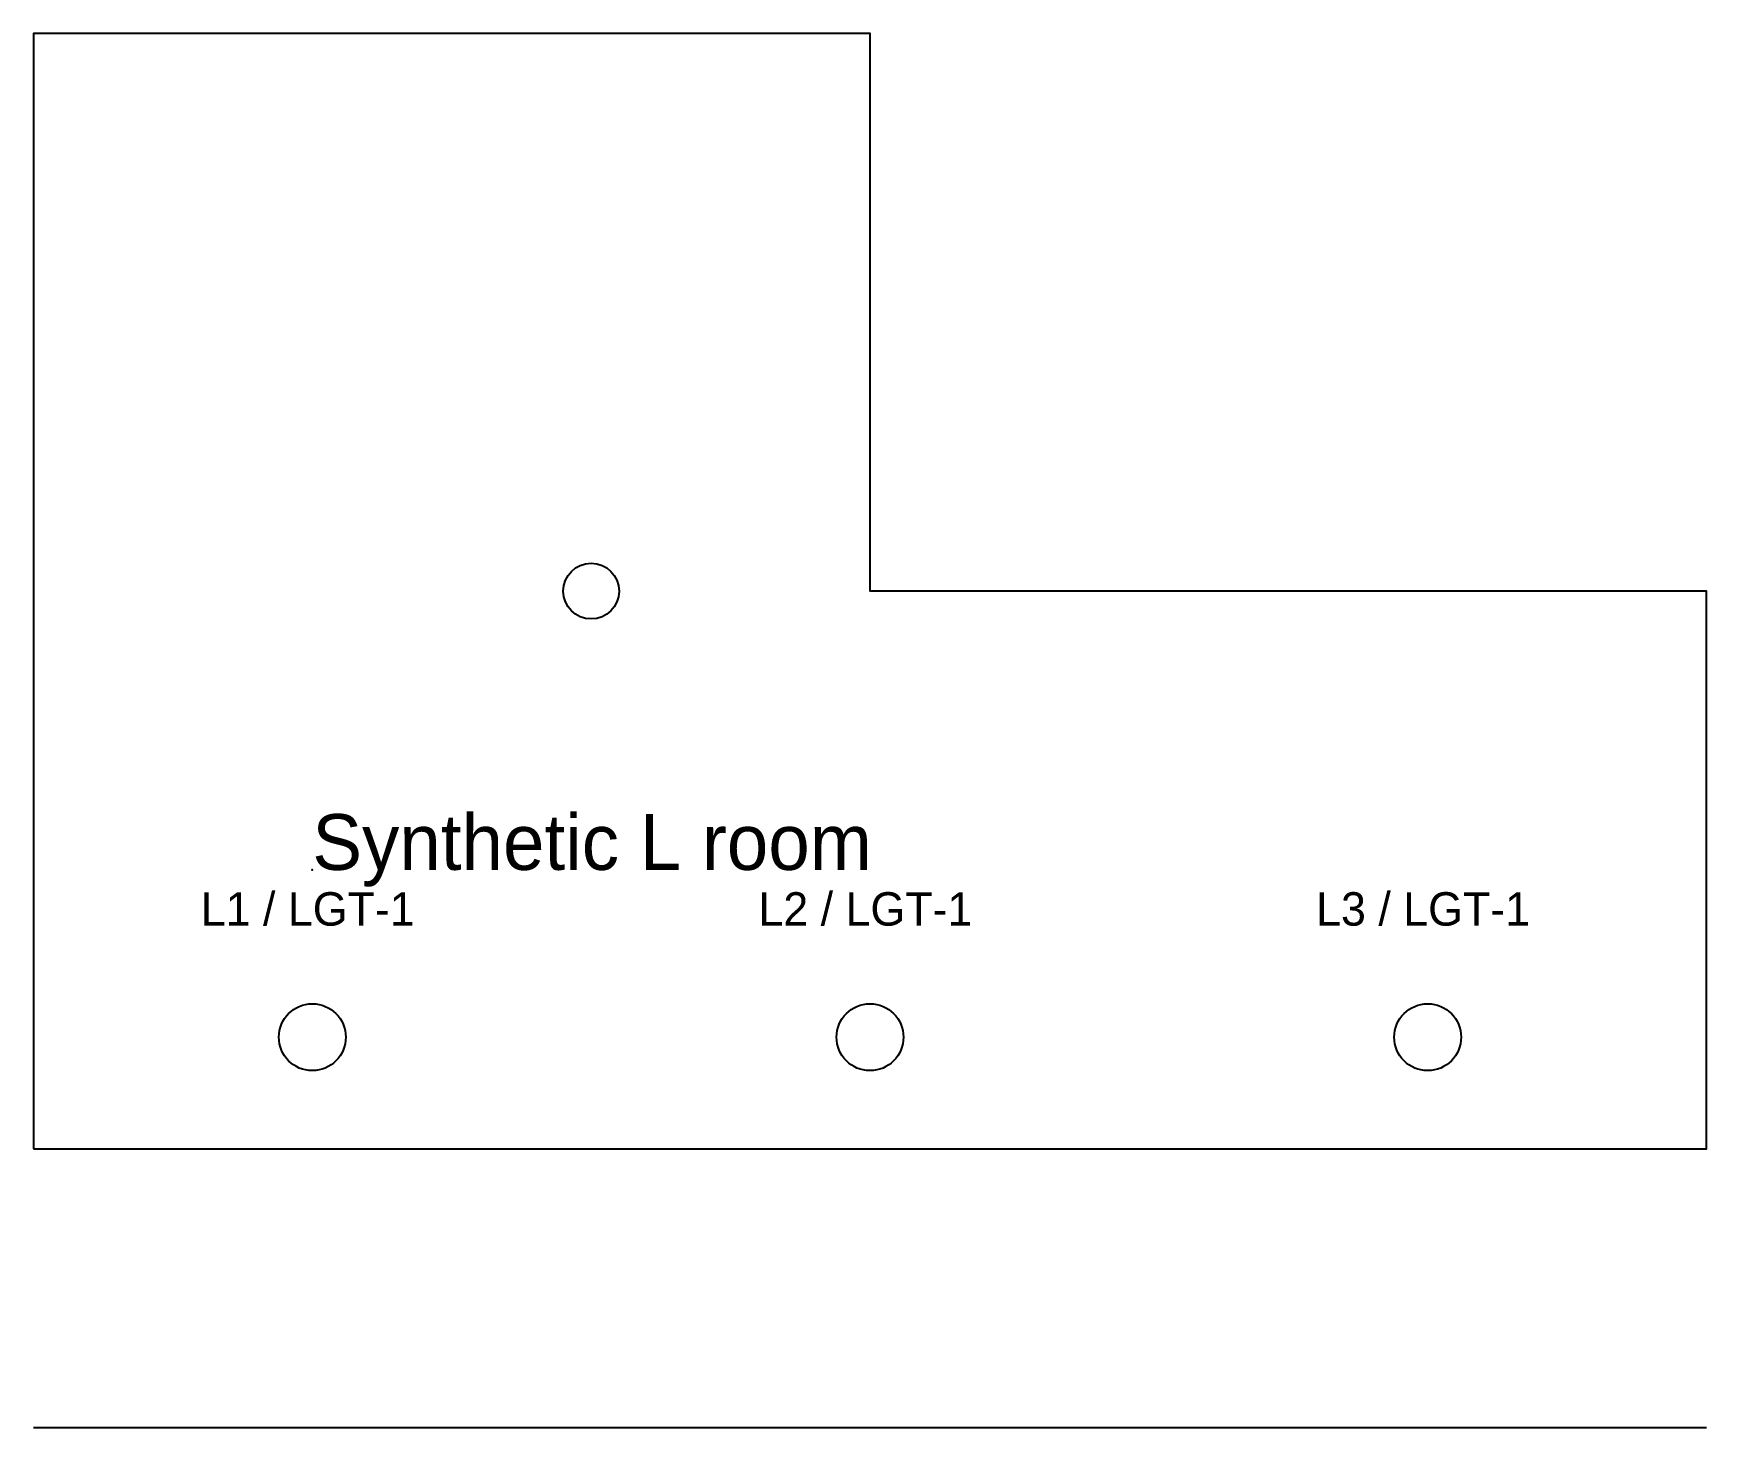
# Model space of a CAD drawing. Header units: millimetres. Extents: x 0 to 6000, y -1000 to 4000.
import ezdxf

# ---------------------------------------------------------------- set-up
doc = ezdxf.new("R2010")
doc.units = ezdxf.units.MM
for name, color, linetype in [('BSA_DEVICES', 2, 'Continuous'), ('BSA_LABELS', 7, 'Continuous'), ('DIM_CHECK', 7, 'Continuous'), ('ROOM_BOUNDARY', 7, 'Continuous')]:
    doc.layers.add(name, color=color, linetype=linetype)

# ---------------------------------------------------------------- blocks, each defined once
blk = doc.blocks.new('UNRESOLVED_SYMBOL')
blk.add_circle((0, 0), 100)

msp = doc.modelspace()

# ---------------------------------------------------------------- linework, layer by layer
msp.add_point((1000, 1000))
at = {"layer": 'BSA_DEVICES'}
for centre in [(1000, 400), (3000, 400), (5000, 400)]:
    msp.add_circle(centre, 120, dxfattribs=at)
at = {"layer": 'DIM_CHECK'}
msp.add_line((0, -1000), (6000, -1000), dxfattribs=at)
at = {"layer": 'ROOM_BOUNDARY'}
msp.add_lwpolyline([(0, 0), (6000, 0), (6000, 2000), (3000, 2000), (3000, 4000), (0, 4000)], close=True, dxfattribs=at)

# ---------------------------------------------------------------- block references
at = {"rotation": 30}
msp.add_blockref('UNRESOLVED_SYMBOL', (2000, 2000), dxfattribs=at)

# ---------------------------------------------------------------- texts
msp.add_text('Synthetic L room', height=200).set_placement((1000, 1000))
at = {"layer": 'BSA_LABELS'}
for s, p in [('L1 / LGT-1', (600, 800)), ('L2 / LGT-1', (2600, 800)), ('L3 / LGT-1', (4600, 800))]:
    msp.add_text(s, height=120, dxfattribs=at).set_placement(p)

doc.saveas('drawing.dxf')
